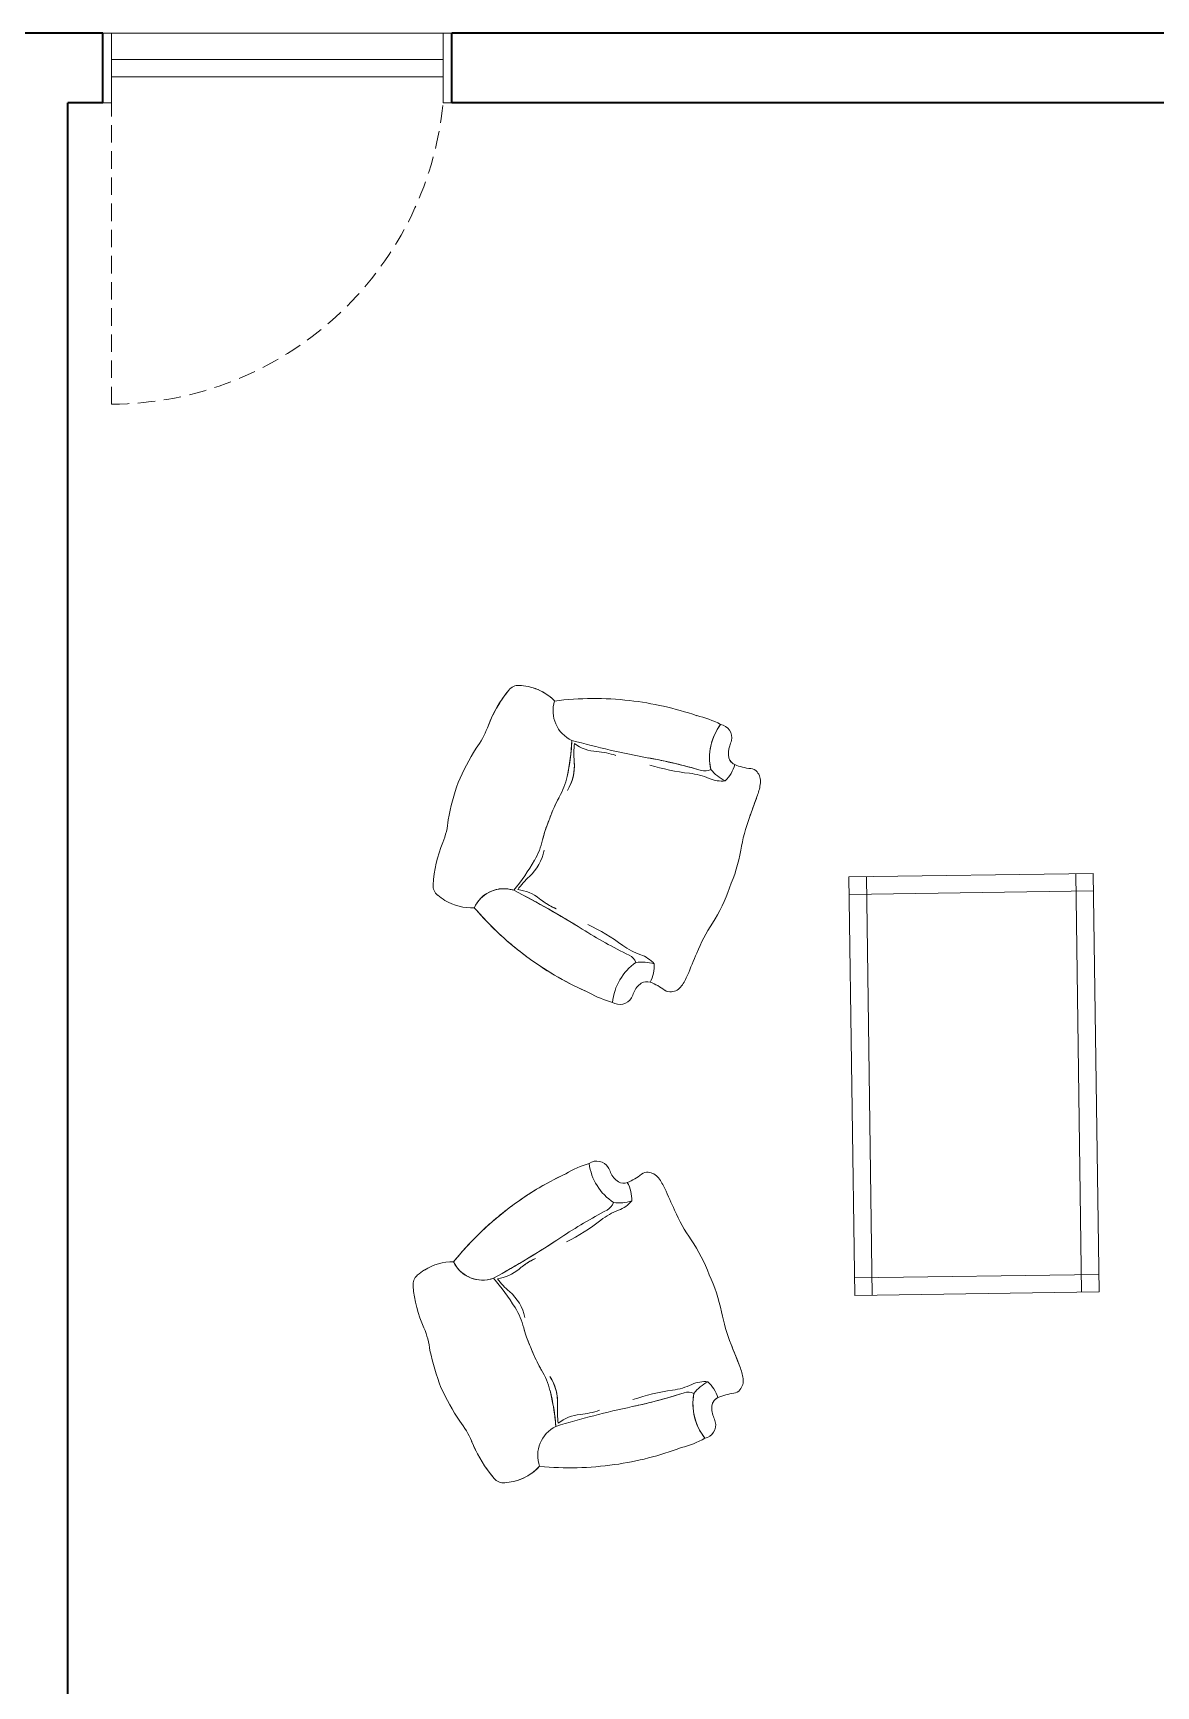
# Model space of a CAD drawing. Header units: millimetres. Extents: x -5316 to 10114, y -10026 to 11025.
# Drawn here: x 4630.4 to 4952.2, y 3013.2 to 3487.2 of the extents above; entities that cross this region are included whole.
import ezdxf

# ---------------------------------------------------------------- set-up
doc = ezdxf.new("R2010")
doc.units = ezdxf.units.MM
doc.linetypes.add('HIDDEN', pattern=[0.375, 0.25, -0.125])
for name, color, linetype, lineweight in [('DUVAR', 1, 'Continuous', 35), ('PL-KAPI', 43, 'Continuous', 13), ('tefrişler', 13, 'Continuous', 5)]:
    doc.layers.add(name, color=color, linetype=linetype, lineweight=lineweight)

# ---------------------------------------------------------------- blocks, each defined once
blk = doc.blocks.new('WEFWE')
at = {"layer": 'tefrişler', "extrusion": (3.53521e-08, -1.1017e-08, 1)}
for p, q in [((49272.49, 83944.83, 0), (49272.49, 83944.83, 0)), ((49351.29, 83911.66, 0), (49351.29, 83911.66, 0))]:
    blk.add_line(p, q, dxfattribs=at)
at = {"layer": 'tefrişler', "extrusion": (-3.53521e-08, 1.1017e-08, -1)}
for centre, major_axis, start_param, end_param in [((49318.02, 83982.41, 0), (-12.76, -12.41, 0), 1.342123, 1.485842), ((49318.02, 83982.41, 0), (-12.76, -12.41, 0), 1.342123, 1.485842), ((49307.28, 83991.73, 0), (-2.56, -2.49, 0), 1.485842, 2.437231), ((49307.28, 83991.73, 0), (-2.56, -2.49, 0), 1.485842, 2.437231), ((49303.87, 83955.96, 0), (-28.33, -27.55, 0), 2.437231, 2.753233), ((49303.87, 83955.96, 0), (-28.33, -27.55, 0), 2.437231, 2.753233), ((49315.4, 83984.1, 0), (-10.52, -10.23, 0), 0.742503, 1.342123), ((49315.4, 83984.1, 0), (-10.52, -10.23, 0), 0.742503, 1.342123), ((49328.7, 84012.94, 0), (-16.23, -15.79, 0), 5.597426, 5.894826), ((49328.7, 84012.94, 0), (-16.23, -15.79, 0), 5.597426, 5.894826), ((49311.59, 83922.16, 0), (-50.05, -48.67, 0), 2.552075, 2.710711), ((49311.59, 83922.16, 0), (-50.05, -48.67, 0), 2.552075, 2.710711), ((49357.65, 83912.88, 0), (-65.13, -63.33, 0), 1.427999, 1.66507), ((49357.65, 83912.88, 0), (-65.13, -63.33, 0), 1.501111, 1.66507), ((49296.67, 83975.34, 0), (-6.65, -6.47, 0), 2.795415, 4.143876), ((49296.67, 83975.34, 0), (-6.65, -6.47, 0), 2.795415, 4.143876), ((49296.67, 83975.34, 0), (-6.65, -6.47, 0), 2.795415, 4.252217), ((49296.67, 83975.34, 0), (-6.65, -6.47, 0), 2.795415, 4.252217), ((49307.74, 83923.78, 0), (-50.05, -48.67, 0), 2.770567, 2.929204), ((49307.74, 83923.78, 0), (-50.05, -48.67, 0), 2.770567, 2.929204), ((49360.7, 83999.47, 0), (-16.23, -15.79, 0), 5.869638, 6.167038), ((49360.7, 83999.47, 0), (-16.23, -15.79, 0), 5.869638, 6.167038), ((49337.31, 83941.88, 0), (-28.33, -27.55, 0), 2.728045, 2.996993), ((49337.31, 83941.88, 0), (-28.33, -27.55, 0), 2.728045, 3.044048), ((49357.65, 83912.88, 0), (-65.13, -63.33, 0), 1.427999, 1.501111), ((49070.48, 84101.11, 0), (-192.09, -186.8, 0), 4.414702, 4.499044), ((49070.48, 84101.11, 0), (-192.09, -186.8, 0), 4.414702, 4.499044), ((49070.48, 84101.11, 0), (-192.09, -186.8, 0), 4.414702, 4.457586), ((49070.48, 84101.11, 0), (-192.09, -186.8, 0), 4.414702, 4.457586), ((49293.47, 83972.8, 0), (-8.75, -8.5, 0), 4.051746, 4.615552), ((49293.47, 83972.8, 0), (-8.75, -8.5, 0), 4.051746, 4.615552), ((49293.47, 83972.8, 0), (-8.75, -8.5, 0), 4.051746, 4.615552), ((49293.47, 83972.8, 0), (-8.75, -8.5, 0), 4.051746, 4.615552), ((49296.67, 83975.34, 0), (-6.65, -6.47, 0), 4.143876, 4.252217), ((49296.67, 83975.34, 0), (-6.65, -6.47, 0), 4.143876, 4.252217), ((49346.63, 84019.28, 0), (-44.83, -43.6, 0), 6.036293, 6.20348), ((49346.63, 84019.28, 0), (-44.83, -43.6, 0), 6.036293, 6.20348), ((49346.63, 84019.28, 0), (-44.83, -43.6, 0), 6.036293, 6.20348), ((49346.63, 84019.28, 0), (-44.83, -43.6, 0), 6.036293, 6.20348), ((49290.86, 83951.82, 0), (-17.39, -16.91, 0), 2.99305, 3.202447), ((49290.86, 83951.82, 0), (-17.39, -16.91, 0), 2.99305, 3.202447), ((49290.86, 83951.82, 0), (-17.39, -16.91, 0), 2.99305, 3.202447), ((49290.86, 83951.82, 0), (-17.39, -16.91, 0), 2.99305, 3.202447), ((49337.31, 83941.88, 0), (-28.33, -27.55, 0), 2.996993, 3.044048), ((49360.51, 83969.32, 0), (-2.56, -2.49, 0), 3.044048, 3.995436), ((49360.51, 83969.32, 0), (-2.56, -2.49, 0), 3.044048, 3.995436), ((49357.19, 83913.23, 0), (-64.71, -62.93, 0), 1.209045, 1.427999), ((49357.19, 83913.23, 0), (-64.71, -62.93, 0), 1.349501, 1.427999), ((49319.5, 83950.75, 0), (-15.71, -15.28, 0), 1.218113, 1.473959), ((49319.5, 83950.75, 0), (-15.71, -15.28, 0), 1.218113, 1.473959), ((49319.5, 83950.75, 0), (-15.71, -15.28, 0), 1.325476, 1.473959), ((49319.5, 83950.75, 0), (-15.71, -15.28, 0), 1.325476, 1.473959), ((49319.57, 83976.52, 0), (-9.77, -9.5, 0), 5.701807, 6.344039), ((49319.57, 83976.52, 0), (-9.77, -9.5, 0), 5.701807, 6.344039), ((49319.57, 83976.52, 0), (-9.77, -9.5, 0), 5.701807, 6.344039), ((49319.57, 83976.52, 0), (-9.77, -9.5, 0), 5.701807, 6.344039), ((49325.03, 83984.24, 0), (-15.32, -14.9, 0), 5.740169, 6.036293), ((49325.03, 83984.24, 0), (-15.32, -14.9, 0), 5.740169, 6.036293), ((49325.03, 83984.24, 0), (-15.32, -14.9, 0), 5.740169, 6.036293), ((49325.03, 83984.24, 0), (-15.32, -14.9, 0), 5.740169, 6.036293), ((49349.38, 83969.79, 0), (-10.52, -10.23, 0), 4.139155, 4.738775), ((49349.38, 83969.79, 0), (-10.52, -10.23, 0), 4.139155, 4.547199), ((49346.34, 83970.49, 0), (-12.76, -12.41, 0), 3.995436, 4.139155), ((49346.34, 83970.49, 0), (-12.76, -12.41, 0), 3.995436, 4.139155), ((49357.19, 83913.23, 0), (-64.71, -62.93, 0), 1.209045, 1.349501), ((49070.48, 84101.11, 0), (-192.09, -186.8, 0), 4.457586, 4.499044), ((49070.48, 84101.11, 0), (-192.09, -186.8, 0), 4.457586, 4.499044), ((49319.5, 83950.75, 0), (-15.71, -15.28, 0), 1.218113, 1.325476), ((49319.5, 83950.75, 0), (-15.71, -15.28, 0), 1.218113, 1.325476), ((49310.58, 83929.12, 0), (-25.53, -24.83, 0), 2.598577, 2.739755), ((49310.58, 83929.12, 0), (-25.53, -24.83, 0), 2.598577, 2.739755), ((49310.58, 83929.12, 0), (-25.53, -24.83, 0), 2.598577, 2.784064), ((49310.58, 83929.12, 0), (-25.53, -24.83, 0), 2.598577, 2.784064), ((49310.58, 83929.12, 0), (-24.83, 25.53, 0), 1.168959, 1.213267), ((49310.58, 83929.12, 0), (-24.83, 25.53, 0), 1.168959, 1.213267), ((49313.43, 83927.92, 0), (-25.53, -24.83, 0), 2.697215, 2.845124), ((49313.43, 83927.92, 0), (-25.53, -24.83, 0), 2.697215, 2.845124), ((49313.43, 83927.92, 0), (-25.53, -24.83, 0), 2.697215, 2.882701), ((49313.43, 83927.92, 0), (-25.53, -24.83, 0), 2.697215, 2.882701), ((49356.21, 83950.27, 0), (-6.65, -6.47, 0), 1.229061, 2.685863), ((49356.21, 83950.27, 0), (-6.65, -6.47, 0), 1.229061, 2.685863), ((49356.21, 83950.27, 0), (-6.65, -6.47, 0), 1.229061, 2.685863), ((49356.21, 83950.27, 0), (-6.65, -6.47, 0), 1.229061, 2.685863), ((49349.38, 83969.79, 0), (-10.52, -10.23, 0), 4.547199, 4.738775), ((49313.43, 83927.92, 0), (-24.83, 25.53, 0), 1.274328, 1.311905), ((49313.43, 83927.92, 0), (-24.83, 25.53, 0), 1.274328, 1.311905), ((49342.75, 83976.78, 0), (-15.32, -14.9, 0), 5.72817, 6.024294), ((49342.75, 83976.78, 0), (-15.32, -14.9, 0), 5.72817, 6.024294), ((49342.75, 83976.78, 0), (-15.32, -14.9, 0), 5.72817, 6.024294), ((49342.75, 83976.78, 0), (-15.32, -14.9, 0), 5.72817, 6.024294), ((49341.05, 83967.48, 0), (-9.77, -9.5, 0), 5.449012, 6.062656), ((49341.05, 83967.48, 0), (-9.77, -9.5, 0), 5.449012, 6.062656), ((49341.05, 83967.48, 0), (-9.77, -9.5, 0), 5.420424, 6.062656), ((49341.05, 83967.48, 0), (-9.77, -9.5, 0), 5.420424, 6.062656), ((49352.71, 84016.72, 0), (-44.83, -43.6, 0), 5.560984, 5.72817), ((49352.71, 84016.72, 0), (-44.83, -43.6, 0), 5.560984, 5.72817), ((49352.71, 84016.72, 0), (-44.83, -43.6, 0), 5.663404, 5.72817), ((49352.71, 84016.72, 0), (-44.83, -43.6, 0), 5.663404, 5.72817), ((49352.71, 84016.72, 0), (-44.83, -43.6, 0), 5.560984, 5.663404), ((49352.71, 84016.72, 0), (-44.83, -43.6, 0), 5.560984, 5.663404), ((49268.92, 83950.23, 0), (-65.13, -63.33, 0), 3.816208, 4.053279), ((49268.92, 83950.23, 0), (-65.13, -63.33, 0), 3.816208, 4.053279), ((49299.43, 83936.9, 0), (-20.13, -19.58, 0), 1.057896, 1.31754), ((49299.43, 83936.9, 0), (-20.13, -19.58, 0), 1.057896, 1.31754), ((49422.34, 83867.54, 0), (-110.68, -107.63, 0), 1.257727, 1.357452), ((49422.34, 83867.54, 0), (-110.68, -107.63, 0), 1.257727, 1.357452), ((49422.34, 83867.54, 0), (-110.68, -107.63, 0), 1.257727, 1.357452), ((49422.34, 83867.54, 0), (-110.68, -107.63, 0), 1.257727, 1.357452), ((49239.49, 83979.51, 0), (-44.62, -43.39, 0), 4.383283, 4.570871), ((49239.49, 83979.51, 0), (-44.62, -43.39, 0), 4.383283, 4.570871), ((49239.49, 83979.51, 0), (-44.62, -43.39, 0), 4.383283, 4.570871), ((49239.49, 83979.51, 0), (-44.62, -43.39, 0), 4.383283, 4.570871), ((49341.05, 83967.48, 0), (-9.77, -9.5, 0), 5.420424, 5.449012), ((49341.05, 83967.48, 0), (-9.77, -9.5, 0), 5.420424, 5.449012), ((49343.45, 83929.68, 0), (-17.39, -16.91, 0), 2.278832, 2.488229), ((49343.45, 83929.68, 0), (-17.39, -16.91, 0), 2.278832, 2.488229), ((49343.45, 83929.68, 0), (-17.39, -16.91, 0), 2.278832, 2.488229), ((49343.45, 83929.68, 0), (-17.39, -16.91, 0), 2.278832, 2.488229), ((49604.25, 83876.43, 0), (-192.09, -186.8, 0), 0.982234, 1.066577), ((49604.25, 83876.43, 0), (-192.09, -186.8, 0), 0.982234, 1.066577), ((49604.25, 83876.43, 0), (-192.09, -186.8, 0), 0.982234, 1.066577), ((49604.25, 83876.43, 0), (-192.09, -186.8, 0), 0.982234, 1.066577), ((49356.63, 83946.21, 0), (-8.75, -8.5, 0), 0.865727, 1.429533), ((49356.63, 83946.21, 0), (-8.75, -8.5, 0), 0.865727, 1.429533), ((49356.63, 83946.21, 0), (-8.75, -8.5, 0), 0.865727, 1.429533), ((49356.63, 83946.21, 0), (-8.75, -8.5, 0), 0.865727, 1.429533), ((49322.67, 83949.42, 0), (-15.71, -15.28, 0), 4.007319, 4.263165), ((49322.67, 83949.42, 0), (-15.71, -15.28, 0), 4.007319, 4.263165), ((49322.67, 83949.42, 0), (-15.71, -15.28, 0), 4.007319, 4.263165), ((49322.67, 83949.42, 0), (-15.71, -15.28, 0), 4.007319, 4.263165), ((49275.64, 83942.65, 0), (-2.75, -2.67, 0), 6.041854, 7.659898), ((49275.64, 83942.65, 0), (-2.75, -2.67, 0), 6.041854, 7.659898), ((49270.48, 83929.09, 0), (-11.37, -11.06, 0), 2.469292, 3.329009), ((49270.48, 83929.09, 0), (-11.37, -11.06, 0), 2.469292, 3.329009), ((49270.48, 83929.09, 0), (-11.37, -11.06, 0), 2.469292, 3.329009), ((49270.48, 83929.09, 0), (-11.37, -11.06, 0), 2.469292, 3.329009), ((49304.22, 83929.49, 0), (-14.03, -13.64, 0), 1.131669, 1.429278), ((49304.22, 83929.49, 0), (-14.03, -13.64, 0), 1.131669, 1.429278), ((49304.22, 83929.49, 0), (-14.03, -13.64, 0), 1.131669, 1.429278), ((49304.22, 83929.49, 0), (-14.03, -13.64, 0), 1.131669, 1.429278), ((49280.12, 83950.83, 0), (-9.43, -9.17, 0), 5.874743, 6.00186), ((49280.12, 83950.83, 0), (-9.43, -9.17, 0), 5.874743, 6.00186), ((49272.98, 83933.5, 0), (-4.01, -3.9, 0), 2.733151, 3.359022), ((49272.98, 83933.5, 0), (-4.01, -3.9, 0), 2.733151, 3.359022), ((49275.33, 83934.95, 0), (-2.03, -1.97, 0), 3.359022, 4.299659), ((49275.33, 83934.95, 0), (-2.03, -1.97, 0), 3.359022, 4.299659), ((49271.64, 83936.39, 0), (-8.72, -8.48, 0), 3.793189, 4.22667), ((49271.64, 83936.39, 0), (-8.72, -8.48, 0), 3.793189, 4.22667), ((49271.64, 83936.39, 0), (-8.72, -8.48, 0), 3.793189, 4.22667), ((49271.64, 83936.39, 0), (-8.72, -8.48, 0), 3.793189, 4.22667), ((49277.59, 83939.52, 0), (-6.37, -6.2, 0), 4.273262, 4.799045), ((49277.59, 83939.52, 0), (-6.37, -6.2, 0), 4.273262, 4.799045), ((49277.59, 83939.52, 0), (-6.37, -6.2, 0), 4.273262, 4.799045), ((49277.59, 83939.52, 0), (-6.37, -6.2, 0), 4.273262, 4.799045), ((49282.43, 83941.5, 0), (-2.78, -2.7, 0), 4.39932, 5.146608), ((49282.43, 83941.5, 0), (-2.78, -2.7, 0), 4.39932, 5.146608), ((49282.43, 83941.5, 0), (-2.78, -2.7, 0), 4.39932, 5.146608), ((49282.43, 83941.5, 0), (-2.78, -2.7, 0), 4.39932, 5.146608), ((49269.49, 83950.15, 0), (-64.71, -62.93, 0), 4.053279, 4.272233), ((49269.49, 83950.15, 0), (-64.71, -62.93, 0), 4.053279, 4.272233), ((49262.36, 83940.24, 0), (-12.07, -11.74, 0), 4.299659, 4.580593), ((49262.36, 83940.24, 0), (-12.07, -11.74, 0), 4.299659, 4.580593), ((49282.88, 83942.91, 0), (-7.37, -7.17, 0), 5.451372, 5.982923), ((49282.88, 83942.91, 0), (-7.37, -7.17, 0), 5.451372, 5.982923), ((49282.88, 83942.91, 0), (-7.37, -7.17, 0), 5.451372, 5.982923), ((49282.88, 83942.91, 0), (-7.37, -7.17, 0), 5.451372, 5.982923), ((49399.16, 83912.3, 0), (-44.62, -43.39, 0), 0.910408, 1.097996), ((49399.16, 83912.3, 0), (-44.62, -43.39, 0), 0.910408, 1.097996), ((49399.16, 83912.3, 0), (-44.62, -43.39, 0), 0.910408, 1.097996), ((49399.16, 83912.3, 0), (-44.62, -43.39, 0), 0.910408, 1.097996), ((49191.27, 83964.8, 0), (-110.68, -107.63, 0), 4.123827, 4.223551), ((49191.27, 83964.8, 0), (-110.68, -107.63, 0), 4.123827, 4.223551), ((49191.27, 83964.8, 0), (-110.68, -107.63, 0), 4.123827, 4.154914), ((49191.27, 83964.8, 0), (-110.68, -107.63, 0), 4.123827, 4.154914), ((49277.73, 83928.12, 0), (-1.96, -1.9, 0), 0.681258, 1.439), ((49277.73, 83928.12, 0), (-1.96, -1.9, 0), 0.681258, 1.439), ((49279.14, 83928.25, 0), (-2.97, -2.89, 0), 6.133985, 6.964443), ((49279.14, 83928.25, 0), (-2.97, -2.89, 0), 6.133985, 6.964443), ((49191.27, 83964.8, 0), (-110.68, -107.63, 0), 4.154914, 4.223551), ((49191.27, 83964.8, 0), (-110.68, -107.63, 0), 4.154914, 4.223551), ((49286.07, 83937.36, 0), (-11.18, -10.88, 0), 5.906765, 6.133985), ((49286.07, 83937.36, 0), (-11.18, -10.88, 0), 5.906765, 6.133985), ((50155.99, 85870.03, 0), (-1530.63, -1488.46, 0), 5.903553, 5.906765), ((50155.99, 85870.03, 0), (-1530.63, -1488.46, 0), 5.903553, 5.906765), ((49263.94, 83871.07, 0), (-38.67, -37.61, 0), 2.761961, 2.942147), ((49263.94, 83871.07, 0), (-38.67, -37.61, 0), 2.761961, 2.942147), ((49318.14, 83923.63, 0), (-14.03, -13.64, 0), 4.052, 4.349609), ((49318.14, 83923.63, 0), (-14.03, -13.64, 0), 4.052, 4.349609), ((49318.14, 83923.63, 0), (-14.03, -13.64, 0), 4.052, 4.349609), ((49318.14, 83923.63, 0), (-14.03, -13.64, 0), 4.052, 4.349609), ((49341.96, 83916.44, 0), (-2.78, -2.7, 0), 0.334671, 1.081958), ((49341.96, 83916.44, 0), (-2.78, -2.7, 0), 0.334671, 1.081958), ((49341.96, 83916.44, 0), (-2.78, -2.7, 0), 0.334671, 1.081958), ((49341.96, 83916.44, 0), (-2.78, -2.7, 0), 0.334671, 1.081958), ((49326.79, 83925.38, 0), (-20.13, -19.58, 0), 4.163739, 4.423382), ((49326.79, 83925.38, 0), (-20.13, -19.58, 0), 4.163739, 4.423382), ((49319.98, 83953, 0), (-32.49, -31.59, 0), 5.83482, 6.083739), ((49319.98, 83953, 0), (-32.49, -31.59, 0), 5.83482, 6.083739), ((49343.93, 83911.6, 0), (-6.37, -6.2, 0), 0.682233, 1.208016), ((49343.93, 83911.6, 0), (-6.37, -6.2, 0), 0.682233, 1.208016), ((49343.93, 83911.6, 0), (-6.37, -6.2, 0), 0.682233, 1.208016), ((49343.93, 83911.6, 0), (-6.37, -6.2, 0), 0.682233, 1.208016), ((49345.85, 83905.15, 0), (-8.72, -8.48, 0), 1.254608, 1.68809), ((49345.85, 83905.15, 0), (-8.72, -8.48, 0), 1.254608, 1.68809), ((49345.85, 83905.15, 0), (-8.72, -8.48, 0), 1.254608, 1.68809), ((49345.85, 83905.15, 0), (-8.72, -8.48, 0), 1.254608, 1.68809), ((49341.44, 83899.22, 0), (-11.37, -11.06, 0), 2.15227, 3.011986), ((49341.44, 83899.22, 0), (-11.37, -11.06, 0), 2.15227, 3.011986), ((49341.44, 83899.22, 0), (-11.37, -11.06, 0), 2.15227, 2.313041), ((49341.44, 83899.22, 0), (-11.37, -11.06, 0), 2.15227, 2.313041), ((49341.44, 83899.22, 0), (-11.37, -11.06, 0), 2.313041, 3.011986), ((49341.44, 83899.22, 0), (-11.37, -11.06, 0), 2.313041, 3.011986), ((49323.94, 83951.33, 0), (-32.49, -31.59, 0), 5.680724, 5.929643), ((49323.94, 83951.33, 0), (-32.49, -31.59, 0), 5.680724, 5.929643), ((49342.66, 83917.75, 0), (-7.37, -7.17, 0), 5.781541, 6.313091), ((49342.66, 83917.75, 0), (-7.37, -7.17, 0), 5.781541, 6.313091), ((49342.66, 83917.75, 0), (-7.37, -7.17, 0), 5.781541, 6.313091), ((49342.66, 83917.75, 0), (-7.37, -7.17, 0), 5.781541, 6.313091), ((49355.09, 83901.2, 0), (-12.07, -11.74, 0), 0.900685, 1.181619), ((49355.09, 83901.2, 0), (-12.07, -11.74, 0), 0.900685, 1.181619), ((49342.24, 83906.79, 0), (-2.03, -1.97, 0), 1.181619, 2.122256), ((49342.24, 83906.79, 0), (-2.03, -1.97, 0), 1.181619, 1.848656), ((49342.24, 83906.79, 0), (-2.03, -1.97, 0), 1.848656, 2.122256), ((49342.84, 83904.09, 0), (-4.01, -3.9, 0), 2.122256, 2.748128), ((49342.84, 83904.09, 0), (-4.01, -3.9, 0), 2.122256, 2.748128), ((49350.25, 83921.31, 0), (-9.43, -9.17, 0), 5.762603, 5.88972), ((49350.25, 83921.31, 0), (-9.43, -9.17, 0), 5.762603, 5.88972), ((49347.53, 83912.39, 0), (-2.75, -2.67, 0), 4.104566, 5.72261), ((49347.53, 83912.39, 0), (-2.75, -2.67, 0), 4.104566, 5.72261), ((49304.52, 83853.99, 0), (-38.67, -37.61, 0), 2.539132, 2.719318), ((49304.52, 83853.99, 0), (-38.67, -37.61, 0), 2.539132, 2.719318), ((50110.54, 85889.16, 0), (-1488.46, 1530.63, 0), 4.287388, 4.290114), ((50110.54, 85889.16, 0), (-1530.63, -1488.46, 0), 5.857699, 5.86091), ((49335.68, 83903.73, 0), (-1.96, -1.9, 0), 4.042278, 4.80002), ((49335.68, 83903.73, 0), (-1.96, -1.9, 0), 4.042278, 4.80002), ((50110.54, 85889.16, 0), (-1488.46, 1530.63, 0), 4.286902, 4.287388), ((49336.46, 83916.15, 0), (-11.18, -10.88, 0), 5.630478, 5.857699), ((49336.46, 83916.15, 0), (-11.18, -10.88, 0), 5.630478, 5.857699), ((49334.79, 83904.82, 0), (-2.97, -2.89, 0), 4.80002, 5.630478), ((49334.79, 83904.82, 0), (-2.97, -2.89, 0), 4.80002, 5.630478)]:
    blk.add_ellipse(centre, major_axis=major_axis, ratio=1, start_param=start_param, end_param=end_param, dxfattribs=at)
blk = doc.blocks.new('ERRGESH')
at = {"layer": 'tefrişler', "extrusion": (3.53521e-08, -1.1017e-08, 1)}
for p, q in [((49226.29, 83938.11, 0), (49226.29, 83938.11, 0)), ((49146.59, 83907.16, 0), (49146.59, 83907.16, 0))]:
    blk.add_line(p, q, dxfattribs=at)
for centre, major_axis, start_param, end_param in [((49195.23, 83950.11, 0), (-38.48, 8.99, 0), -1.274287, -0.958285), ((49195.23, 83950.11, 0), (-38.48, 8.99, 0), -1.274287, -0.958285), ((49192.82, 83985.97, 0), (-3.48, 0.81, 0), 4.057509, 5.008898), ((49192.82, 83985.97, 0), (-3.48, 0.81, 0), 4.057509, 5.008898), ((49181.82, 83976.95, 0), (-17.33, 4.05, 0), 3.91379, 4.057509), ((49181.82, 83976.95, 0), (-17.33, 4.05, 0), 3.91379, 4.057509), ((49186.56, 83916.54, 0), (-67.98, 15.88, 0), -1.159444, -1.000807), ((49186.56, 83916.54, 0), (-67.98, 15.88, 0), -1.159444, -1.000807), ((49172, 84007.76, 0), (-22.05, 5.15, 0), 1.885908, 2.183308), ((49172, 84007.76, 0), (-22.05, 5.15, 0), 1.885908, 2.183308), ((49184.49, 83978.57, 0), (-14.29, 3.34, 0), 3.31417, 3.91379), ((49184.49, 83978.57, 0), (-14.29, 3.34, 0), 3.31417, 3.91379), ((49190.46, 83918.05, 0), (-67.98, 15.88, 0), -0.940951, -0.782314), ((49190.46, 83918.05, 0), (-67.98, 15.88, 0), -0.940951, -0.782314), ((49161.4, 83936.98, 0), (-38.48, 8.99, 0), -0.983473, -0.66747), ((49161.4, 83936.98, 0), (-38.48, 8.99, 0), -0.983473, -0.714526), ((49139.63, 83995.19, 0), (-22.05, 5.15, 0), 2.15812, 2.455519), ((49139.63, 83995.19, 0), (-22.05, 5.15, 0), 2.15812, 2.455519), ((49202.97, 83969.28, 0), (-9.03, 2.11, 0), -0.916103, 0.540699), ((49202.97, 83969.28, 0), (-9.03, 2.11, 0), -0.916103, 0.540699), ((49202.97, 83969.28, 0), (-9.03, 2.11, 0), -0.916103, 0.432357), ((49202.97, 83969.28, 0), (-9.03, 2.11, 0), -0.916103, 0.432357), ((49140.27, 83908.55, 0), (-88.46, 20.66, 0), 4.072778, 4.236738), ((49140.27, 83908.55, 0), (-88.46, 20.66, 0), 3.999666, 4.236738), ((49138.98, 83965.05, 0), (-3.48, 0.81, 0), -0.66747, 0.283918), ((49138.98, 83965.05, 0), (-3.48, 0.81, 0), -0.66747, 0.283918), ((49153.18, 83965.83, 0), (-17.33, 4.05, 0), 0.283918, 0.427637), ((49153.18, 83965.83, 0), (-17.33, 4.05, 0), 0.283918, 0.427637), ((49161.4, 83936.98, 0), (-38.48, 8.99, 0), -0.714526, -0.66747), ((49154.25, 84014.6, 0), (-60.89, 14.22, 0), 2.324775, 2.491962), ((49154.25, 84014.6, 0), (-60.89, 14.22, 0), 2.324775, 2.491962), ((49154.25, 84014.6, 0), (-60.89, 14.22, 0), 2.324775, 2.491962), ((49154.25, 84014.6, 0), (-60.89, 14.22, 0), 2.324775, 2.491962), ((49208.12, 83945.61, 0), (-23.61, 5.52, 0), -0.718469, -0.509072), ((49208.12, 83945.61, 0), (-23.61, 5.52, 0), -0.718469, -0.509072), ((49208.12, 83945.61, 0), (-23.61, 5.52, 0), -0.718469, -0.509072), ((49208.12, 83945.61, 0), (-23.61, 5.52, 0), -0.718469, -0.509072), ((49202.97, 83969.28, 0), (-9.03, 2.11, 0), 0.432357, 0.540699), ((49202.97, 83969.28, 0), (-9.03, 2.11, 0), 0.432357, 0.540699), ((49206.1, 83966.65, 0), (-11.88, 2.77, 0), 0.340228, 0.904034), ((49206.1, 83966.65, 0), (-11.88, 2.77, 0), 0.340228, 0.904034), ((49206.1, 83966.65, 0), (-11.88, 2.77, 0), 0.340228, 0.904034), ((49206.1, 83966.65, 0), (-11.88, 2.77, 0), 0.340228, 0.904034), ((49432.58, 84088.68, 0), (-260.92, 60.94, 0), 0.703184, 0.746068), ((49432.58, 84088.68, 0), (-260.92, 60.94, 0), 0.703184, 0.746068), ((49432.58, 84088.68, 0), (-260.92, 60.94, 0), 0.703184, 0.787526), ((49432.58, 84088.68, 0), (-260.92, 60.94, 0), 0.703184, 0.787526), ((49140.27, 83908.55, 0), (-88.46, 20.66, 0), 3.999666, 4.072778), ((49150.12, 83965.21, 0), (-14.29, 3.34, 0), 0.427637, 1.027257), ((49150.12, 83965.21, 0), (-14.29, 3.34, 0), 0.427637, 0.835681), ((49174.87, 83978.98, 0), (-20.82, 4.86, 0), 2.028651, 2.324775), ((49174.87, 83978.98, 0), (-20.82, 4.86, 0), 2.028651, 2.324775), ((49174.87, 83978.98, 0), (-20.82, 4.86, 0), 2.028651, 2.324775), ((49174.87, 83978.98, 0), (-20.82, 4.86, 0), 2.028651, 2.324775), ((49180.11, 83971.11, 0), (-13.27, 3.1, 0), 1.990289, 2.632521), ((49180.11, 83971.11, 0), (-13.27, 3.1, 0), 1.990289, 2.632521), ((49180.11, 83971.11, 0), (-13.27, 3.1, 0), 1.990289, 2.632521), ((49180.11, 83971.11, 0), (-13.27, 3.1, 0), 1.990289, 2.632521), ((49140.73, 83908.89, 0), (-87.9, 20.53, 0), 3.921168, 3.999666), ((49140.73, 83908.89, 0), (-87.9, 20.53, 0), 3.780712, 3.999666), ((49150.12, 83965.21, 0), (-14.29, 3.34, 0), 0.835681, 1.027257), ((49142.75, 83945.89, 0), (-9.03, 2.11, 0), 3.800729, 5.25753), ((49142.75, 83945.89, 0), (-9.03, 2.11, 0), 3.800729, 5.25753), ((49142.75, 83945.89, 0), (-9.03, 2.11, 0), 3.800729, 5.25753), ((49142.75, 83945.89, 0), (-9.03, 2.11, 0), 3.800729, 5.25753), ((49184.89, 83922.35, 0), (-34.68, 8.1, 0), -1.014303, -0.828817), ((49184.89, 83922.35, 0), (-34.68, 8.1, 0), -1.014303, -0.828817), ((49184.89, 83922.35, 0), (-34.68, 8.1, 0), -1.014303, -0.866394), ((49184.89, 83922.35, 0), (-34.68, 8.1, 0), -1.014303, -0.866394), ((49187.77, 83923.47, 0), (-34.68, 8.1, 0), -1.112941, -0.927455), ((49187.77, 83923.47, 0), (-34.68, 8.1, 0), -1.112941, -0.927455), ((49187.77, 83923.47, 0), (8.1, 34.68, 0), 0.599034, 0.643342), ((49187.77, 83923.47, 0), (8.1, 34.68, 0), 0.599034, 0.643342), ((49187.77, 83923.47, 0), (-34.68, 8.1, 0), -1.112941, -0.971763), ((49187.77, 83923.47, 0), (-34.68, 8.1, 0), -1.112941, -0.971763), ((49179.46, 83945.35, 0), (-21.34, 4.98, 0), 3.78978, 4.045626), ((49179.46, 83945.35, 0), (-21.34, 4.98, 0), 3.78978, 4.045626), ((49179.46, 83945.35, 0), (-21.34, 4.98, 0), 3.897143, 4.045626), ((49179.46, 83945.35, 0), (-21.34, 4.98, 0), 3.897143, 4.045626), ((49179.46, 83945.35, 0), (-21.34, 4.98, 0), 3.78978, 3.897143), ((49179.46, 83945.35, 0), (-21.34, 4.98, 0), 3.78978, 3.897143), ((49432.58, 84088.68, 0), (-260.92, 60.94, 0), 0.746068, 0.787526), ((49432.58, 84088.68, 0), (-260.92, 60.94, 0), 0.746068, 0.787526), ((49140.73, 83908.89, 0), (-87.9, 20.53, 0), 3.780712, 3.921168), ((49230.01, 83943.41, 0), (-88.46, 20.66, 0), 0.10469, 0.341761), ((49230.01, 83943.41, 0), (-88.46, 20.66, 0), 0.10469, 0.341761), ((49148.1, 84012.21, 0), (-60.89, 14.22, 0), 1.849466, 2.016652), ((49148.1, 84012.21, 0), (-60.89, 14.22, 0), 1.849466, 2.016652), ((49148.1, 84012.21, 0), (-60.89, 14.22, 0), 1.849466, 1.951886), ((49148.1, 84012.21, 0), (-60.89, 14.22, 0), 1.849466, 1.951886), ((49158.39, 83962.67, 0), (-13.27, 3.1, 0), 1.708906, 2.351138), ((49158.39, 83962.67, 0), (-13.27, 3.1, 0), 1.708906, 2.351138), ((49158.39, 83962.67, 0), (-13.27, 3.1, 0), 1.737494, 2.351138), ((49158.39, 83962.67, 0), (-13.27, 3.1, 0), 1.737494, 2.351138), ((49148.1, 84012.21, 0), (-60.89, 14.22, 0), 1.951886, 2.016652), ((49148.1, 84012.21, 0), (-60.89, 14.22, 0), 1.951886, 2.016652), ((49156.94, 83972.02, 0), (-20.82, 4.86, 0), 2.016652, 2.312776), ((49156.94, 83972.02, 0), (-20.82, 4.86, 0), 2.016652, 2.312776), ((49156.94, 83972.02, 0), (-20.82, 4.86, 0), 2.016652, 2.312776), ((49156.94, 83972.02, 0), (-20.82, 4.86, 0), 2.016652, 2.312776), ((49184.89, 83922.35, 0), (8.1, 34.68, 0), 0.704402, 0.74198), ((49184.89, 83922.35, 0), (8.1, 34.68, 0), 0.704402, 0.74198), ((48892.75, 83879.01, 0), (-260.92, 60.94, 0), 3.553901, 3.638244), ((48892.75, 83879.01, 0), (-260.92, 60.94, 0), 3.553901, 3.638244), ((48892.75, 83879.01, 0), (-260.92, 60.94, 0), 3.553901, 3.638244), ((48892.75, 83879.01, 0), (-260.92, 60.94, 0), 3.553901, 3.638244), ((49154.93, 83924.95, 0), (-23.61, 5.52, 0), -1.432686, -1.223289), ((49154.93, 83924.95, 0), (-23.61, 5.52, 0), -1.432686, -1.223289), ((49154.93, 83924.95, 0), (-23.61, 5.52, 0), -1.432686, -1.223289), ((49154.93, 83924.95, 0), (-23.61, 5.52, 0), -1.432686, -1.223289), ((49142.22, 83941.84, 0), (-11.88, 2.77, 0), 3.437394, 4.0012), ((49142.22, 83941.84, 0), (-11.88, 2.77, 0), 3.437394, 4.0012), ((49142.22, 83941.84, 0), (-11.88, 2.77, 0), 3.437394, 4.0012), ((49142.22, 83941.84, 0), (-11.88, 2.77, 0), 3.437394, 4.0012), ((49158.39, 83962.67, 0), (3.1, 13.27, 0), 3.279703, 3.30829), ((49158.39, 83962.67, 0), (3.1, 13.27, 0), 3.279703, 3.30829), ((49074.33, 83865.04, 0), (-150.34, 35.11, 0), 3.829395, 3.929119), ((49074.33, 83865.04, 0), (-150.34, 35.11, 0), 3.829395, 3.929119), ((49074.33, 83865.04, 0), (-150.34, 35.11, 0), 3.829395, 3.929119), ((49074.33, 83865.04, 0), (-150.34, 35.11, 0), 3.829395, 3.929119), ((49176.26, 83944.1, 0), (-21.34, 4.98, 0), 0.295801, 0.551647), ((49176.26, 83944.1, 0), (-21.34, 4.98, 0), 0.295801, 0.551647), ((49176.26, 83944.1, 0), (-21.34, 4.98, 0), 0.295801, 0.551647), ((49176.26, 83944.1, 0), (-21.34, 4.98, 0), 0.295801, 0.551647), ((49260.25, 83971.85, 0), (-60.6, 14.15, 0), 0.671765, 0.859352), ((49260.25, 83971.85, 0), (-60.6, 14.15, 0), 0.671765, 0.859352), ((49260.25, 83971.85, 0), (-60.6, 14.15, 0), 0.671765, 0.859352), ((49260.25, 83971.85, 0), (-60.6, 14.15, 0), 0.671765, 0.859352), ((49199.14, 83930.93, 0), (-27.35, 6.39, 0), 3.629564, 3.889207), ((49199.14, 83930.93, 0), (-27.35, 6.39, 0), 3.629564, 3.889207), ((49227.86, 83922.33, 0), (-15.45, 3.61, 0), -1.242226, -0.382509), ((49227.86, 83922.33, 0), (-15.45, 3.61, 0), -1.242226, -0.382509), ((49227.86, 83922.33, 0), (-15.45, 3.61, 0), -1.242226, -0.382509), ((49227.86, 83922.33, 0), (-15.45, 3.61, 0), -1.242226, -0.382509), ((49223.08, 83936.02, 0), (-3.73, 0.87, 0), 2.330336, 3.94838), ((49223.08, 83936.02, 0), (-3.73, 0.87, 0), 2.330336, 3.94838), ((49229.44, 83943.34, 0), (-87.9, 20.53, 0), 0.341761, 0.560715), ((49229.44, 83943.34, 0), (-87.9, 20.53, 0), 0.341761, 0.560715), ((49194.14, 83923.66, 0), (-19.06, 4.45, 0), 3.703336, 4.000945), ((49194.14, 83923.66, 0), (-19.06, 4.45, 0), 3.703336, 4.000945), ((49194.14, 83923.66, 0), (-19.06, 4.45, 0), 3.703336, 4.000945), ((49194.14, 83923.66, 0), (-19.06, 4.45, 0), 3.703336, 4.000945), ((49216.25, 83935.06, 0), (-3.78, 0.88, 0), 0.687802, 1.43509), ((49216.25, 83935.06, 0), (-3.78, 0.88, 0), 0.687802, 1.43509), ((49216.25, 83935.06, 0), (-3.78, 0.88, 0), 0.687802, 1.43509), ((49216.25, 83935.06, 0), (-3.78, 0.88, 0), 0.687802, 1.43509), ((49226.9, 83929.65, 0), (-11.84, 2.77, 0), 0.081671, 0.515152), ((49226.9, 83929.65, 0), (-11.84, 2.77, 0), 0.081671, 0.515152), ((49226.9, 83929.65, 0), (-11.84, 2.77, 0), 0.081671, 0.515152), ((49226.9, 83929.65, 0), (-11.84, 2.77, 0), 0.081671, 0.515152), ((49225.48, 83926.8, 0), (-5.45, 1.27, 0), -0.978368, -0.352496), ((49225.48, 83926.8, 0), (-5.45, 1.27, 0), -0.978368, -0.352496), ((49218.82, 83944.32, 0), (-12.81, 2.99, 0), 2.163225, 2.290342), ((49218.82, 83944.32, 0), (-12.81, 2.99, 0), 2.163225, 2.290342), ((49308.03, 83955.81, 0), (-150.34, 35.11, 0), 0.412308, 0.443395), ((49308.03, 83955.81, 0), (-150.34, 35.11, 0), 0.412308, 0.443395), ((49308.03, 83955.81, 0), (-150.34, 35.11, 0), 0.412308, 0.512033), ((49308.03, 83955.81, 0), (-150.34, 35.11, 0), 0.412308, 0.512033), ((49098.76, 83909.13, 0), (-60.6, 14.15, 0), 3.482075, 3.669663), ((49098.76, 83909.13, 0), (-60.6, 14.15, 0), 3.482075, 3.669663), ((49098.76, 83909.13, 0), (-60.6, 14.15, 0), 3.482075, 3.669663), ((49098.76, 83909.13, 0), (-60.6, 14.15, 0), 3.482075, 3.669663), ((49221.04, 83932.95, 0), (-8.66, 2.02, 0), 0.561744, 1.087527), ((49221.04, 83932.95, 0), (-8.66, 2.02, 0), 0.561744, 1.087527), ((49221.04, 83932.95, 0), (-8.66, 2.02, 0), 0.561744, 1.087527), ((49221.04, 83932.95, 0), (-8.66, 2.02, 0), 0.561744, 1.087527), ((49215.85, 83936.49, 0), (-10.01, 2.34, 0), 1.739854, 2.271405), ((49215.85, 83936.49, 0), (-10.01, 2.34, 0), 1.739854, 2.271405), ((49215.85, 83936.49, 0), (-10.01, 2.34, 0), 1.739854, 2.271405), ((49215.85, 83936.49, 0), (-10.01, 2.34, 0), 1.739854, 2.271405), ((49223.17, 83928.32, 0), (-2.75, 0.64, 0), -0.352496, 0.588141), ((49223.17, 83928.32, 0), (-2.75, 0.64, 0), -0.352496, 0.588141), ((49236.29, 83933.24, 0), (-16.4, 3.83, 0), 0.588141, 0.869075), ((49236.29, 83933.24, 0), (-16.4, 3.83, 0), 0.588141, 0.869075), ((49308.03, 83955.81, 0), (-150.34, 35.11, 0), 0.443395, 0.512033), ((49308.03, 83955.81, 0), (-150.34, 35.11, 0), 0.443395, 0.512033), ((49220.58, 83921.55, 0), (-2.66, 0.62, 0), 3.252925, 4.010668), ((49220.58, 83921.55, 0), (-2.66, 0.62, 0), 3.252925, 4.010668), ((49212.5, 83931.03, 0), (-15.19, 3.55, 0), 2.195247, 2.422467), ((49212.5, 83931.03, 0), (-15.19, 3.55, 0), 2.195247, 2.422467), ((49219.18, 83921.72, 0), (-4.04, 0.94, 0), 2.422467, 3.252925), ((49219.18, 83921.72, 0), (-4.04, 0.94, 0), 2.422467, 3.252925), ((49171.47, 83920.19, 0), (-27.35, 6.39, 0), 0.452221, 0.711864), ((49171.47, 83920.19, 0), (-27.35, 6.39, 0), 0.452221, 0.711864), ((49156.05, 83911.68, 0), (-3.78, 0.88, 0), 2.906338, 3.653626), ((49156.05, 83911.68, 0), (-3.78, 0.88, 0), 2.906338, 3.653626), ((49156.05, 83911.68, 0), (-3.78, 0.88, 0), 2.906338, 3.653626), ((49156.05, 83911.68, 0), (-3.78, 0.88, 0), 2.906338, 3.653626), ((49180.06, 83918.2, 0), (-19.06, 4.45, 0), 0.340482, 0.638091), ((49180.06, 83918.2, 0), (-19.06, 4.45, 0), 0.340482, 0.638091), ((49180.06, 83918.2, 0), (-19.06, 4.45, 0), 0.340482, 0.638091), ((49180.06, 83918.2, 0), (-19.06, 4.45, 0), 0.340482, 0.638091), ((49232.77, 83864.14, 0), (-52.53, 12.27, 0), -0.949557, -0.769371), ((49232.77, 83864.14, 0), (-52.53, 12.27, 0), -0.949557, -0.769371), ((48396.91, 85887.25, 0), (-2079.08, 485.58, 0), 2.192035, 2.195247), ((48396.91, 85887.25, 0), (-2079.08, 485.58, 0), 2.192035, 2.195247), ((49156.09, 83894.45, 0), (-15.45, 3.61, 0), -1.559248, -0.699532), ((49156.09, 83894.45, 0), (-15.45, 3.61, 0), -1.559248, -0.699532), ((49156.09, 83894.45, 0), (-15.45, 3.61, 0), -1.398477, -0.699532), ((49156.09, 83894.45, 0), (-15.45, 3.61, 0), -1.398477, -0.699532), ((49156.09, 83894.45, 0), (-15.45, 3.61, 0), -1.559248, -1.398477), ((49156.09, 83894.45, 0), (-15.45, 3.61, 0), -1.559248, -1.398477), ((49151.85, 83900.5, 0), (-11.84, 2.77, 0), 3.826275, 4.259757), ((49151.85, 83900.5, 0), (-11.84, 2.77, 0), 3.826275, 4.259757), ((49151.85, 83900.5, 0), (-11.84, 2.77, 0), 3.826275, 4.259757), ((49151.85, 83900.5, 0), (-11.84, 2.77, 0), 3.826275, 4.259757), ((49153.94, 83906.89, 0), (-8.66, 2.02, 0), 3.253901, 3.779684), ((49153.94, 83906.89, 0), (-8.66, 2.02, 0), 3.253901, 3.779684), ((49153.94, 83906.89, 0), (-8.66, 2.02, 0), 3.253901, 3.779684), ((49153.94, 83906.89, 0), (-8.66, 2.02, 0), 3.253901, 3.779684), ((49179.04, 83947.6, 0), (-44.13, 10.31, 0), 2.123302, 2.372221), ((49179.04, 83947.6, 0), (-44.13, 10.31, 0), 2.123302, 2.372221), ((49150.37, 83907.78, 0), (-3.73, 0.87, 0), 0.393048, 2.011091), ((49150.37, 83907.78, 0), (-3.73, 0.87, 0), 0.393048, 2.011091), ((49147.9, 83916.78, 0), (2.99, 12.81, 0), 3.621882, 3.748999), ((49147.9, 83916.78, 0), (2.99, 12.81, 0), 3.621882, 3.748999), ((49154.82, 83899.35, 0), (-5.45, 1.27, 0), 4.693924, 5.319795), ((49154.82, 83899.35, 0), (-5.45, 1.27, 0), 4.693924, 5.319795), ((49155.5, 83902.03, 0), (-2.75, 0.64, 0), 3.753286, 4.693924), ((49155.5, 83902.03, 0), (0.64, 2.75, 0), 5.99112, 6.26472), ((49155.5, 83902.03, 0), (-2.75, 0.64, 0), 3.753286, 4.420324), ((49155.38, 83913, 0), (-10.01, 2.34, 0), 2.070023, 2.601573), ((49155.38, 83913, 0), (-10.01, 2.34, 0), 2.070023, 2.601573), ((49155.38, 83913, 0), (-10.01, 2.34, 0), 2.070023, 2.601573), ((49155.38, 83913, 0), (-10.01, 2.34, 0), 2.070023, 2.601573), ((49142.5, 83896.81, 0), (-16.4, 3.83, 0), 3.472352, 3.753286), ((49142.5, 83896.81, 0), (-16.4, 3.83, 0), 3.472352, 3.753286), ((49175.04, 83946.05, 0), (-44.13, 10.31, 0), 1.969206, 2.218125), ((49175.04, 83946.05, 0), (-44.13, 10.31, 0), 1.969206, 2.218125), ((49161.97, 83898.79, 0), (-2.66, 0.62, 0), 0.33076, 1.088502), ((49161.97, 83898.79, 0), (-2.66, 0.62, 0), 0.33076, 1.088502), ((48442.88, 85905.1, 0), (-2079.08, 485.58, 0), 2.146181, 2.149392), ((48442.88, 85905.1, 0), (485.58, 2079.08, 0), 3.717463, 3.720188), ((49191.73, 83848.2, 0), (-52.53, 12.27, 0), -1.172387, -0.9922), ((49191.73, 83848.2, 0), (-52.53, 12.27, 0), -1.172387, -0.9922), ((49162.9, 83899.86, 0), (-4.04, 0.94, 0), 1.088502, 1.91896), ((49162.9, 83899.86, 0), (-4.04, 0.94, 0), 1.088502, 1.91896), ((49161.54, 83911.23, 0), (-15.19, 3.55, 0), 1.91896, 2.146181), ((49161.54, 83911.23, 0), (-15.19, 3.55, 0), 1.91896, 2.146181), ((48442.88, 85905.1, 0), (-2079.08, 485.58, 0), 2.146181, 2.146666)]:
    blk.add_ellipse(centre, major_axis=major_axis, ratio=1, start_param=start_param, end_param=end_param, dxfattribs=at)
blk = doc.blocks.new('WEFWEF')
at = {"layer": 'DUVAR'}
for p, q in [((46510.16, 84043.75), (46510.16, 84023.75)), ((46610.16, 84043.75), (46610.16, 84023.75))]:
    blk.add_line(p, q, dxfattribs=at)
at = {"layer": 'PL-KAPI', "lineweight": 15}
for p, q in [((46512.66, 84036.34), (46512.66, 84031.34)), ((46607.66, 84036.34), (46512.66, 84036.34)), ((46607.66, 84031.34), (46512.66, 84031.34))]:
    blk.add_line(p, q, dxfattribs=at)
at = {"layer": 'PL-KAPI', "linetype": 'HIDDEN', "ltscale": 20}
blk.add_lwpolyline([(46512.66, 84043.75, -0.384846), (46607.66, 84130.17), (46607.66, 84035.17)], format="xyb", dxfattribs=at)
at = {"layer": 'PL-KAPI', "lineweight": 15}
for points in [[(46512.66, 84043.75), (46510.16, 84043.75), (46510.16, 84023.75), (46512.66, 84023.75)], [(46610.16, 84043.75), (46607.66, 84043.75), (46607.66, 84023.75), (46610.16, 84023.75)]]:
    blk.add_lwpolyline(points, close=True, dxfattribs=at)

msp = doc.modelspace()

# ---------------------------------------------------------------- linework, layer by layer
at = {"layer": 'DUVAR', "color": 251, "lineweight": 0, "true_color": 0x636466}
msp.add_line((2896.13, 3487.17), (5143.89, 3487.17), dxfattribs=at)
at = {"layer": 'DUVAR'}
for p, q in [((4650.44, 3487.17), (4612.81, 3487.17)), ((5113.89, 3487.17), (4750.44, 3487.17)), ((4640.44, 2827.17), (4640.44, 3467.17)), ((4650.44, 3467.17), (4640.44, 3467.17)), ((5113.89, 3467.17), (4750.44, 3467.17))]:
    msp.add_line(p, q, dxfattribs=at)
at = {"layer": 'tefrişler', "extrusion": (1.1017e-08, -3.53521e-08, 1)}
for p, q in [((4934.25, 3246.14, 0), (4864.26, 3245.16, 0)), ((4864.26, 3245.16, 0), (4865.94, 3125.18, 0)), ((4869.26, 3245.23, 0), (4870.94, 3125.25, 0)), ((4929.25, 3246.07, 0), (4930.93, 3126.08, 0)), ((4934.25, 3246.14, 0), (4935.93, 3126.15, 0)), ((4934.32, 3241.14, 0), (4864.33, 3240.16, 0)), ((4935.86, 3131.15, 0), (4865.87, 3130.18, 0)), ((4935.93, 3126.15, 0), (4865.94, 3125.18, 0))]:
    msp.add_line(p, q, dxfattribs=at)

# ---------------------------------------------------------------- block references
at = {"layer": 'PL-KAPI', "rotation": 180}
msp.add_blockref('WEFWEF', (51260.6, 87510.93), dxfattribs=at)
at = {"layer": 'tefrişler', "xscale": -1, "rotation": 90}
for name in ['ERRGESH', 'WEFWE']:
    msp.add_blockref(name, (88734.62, 52435.5), dxfattribs=at)

doc.saveas('drawing.dxf')
